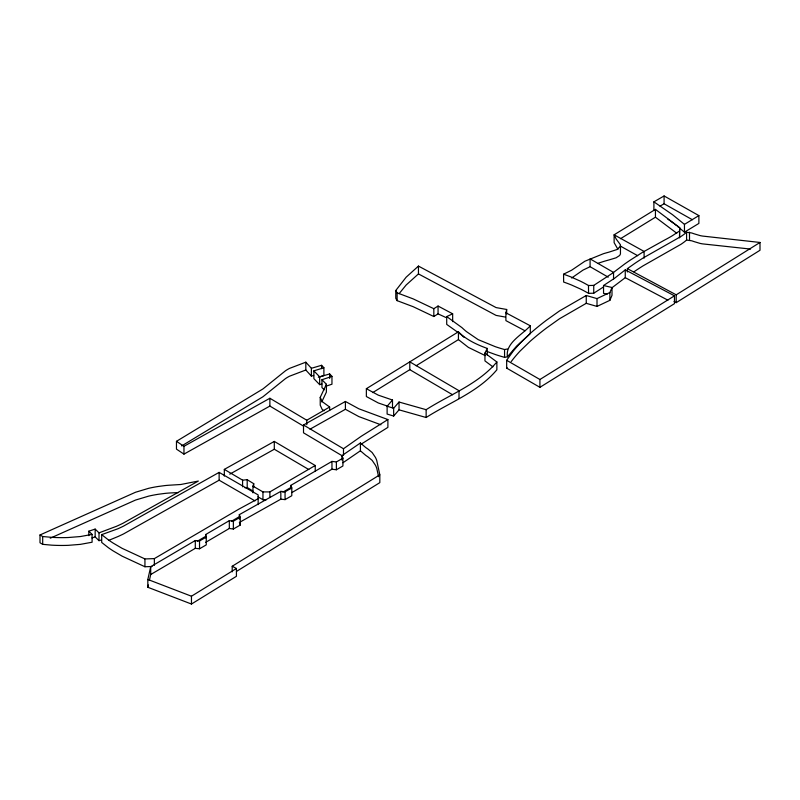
<?xml version="1.0" encoding="UTF-8"?>
<svg xmlns="http://www.w3.org/2000/svg" width="800" height="800" viewBox="0 0 800 800"><rect width="100%" height="100%" fill="white"/><g stroke="black" fill="none" stroke-linecap="round" stroke-linejoin="round"><path stroke-width="1.2" d="M603.35 287.06L593.74 293.22L588.55 293.33L584.3 290.99A165.36 95.47 0 0 0 580.47 289.02L571.41 284.96A157.55 90.96 0 0 0 567.19 283.32L563.65 282.04L563.57 274.19L571.64 270.2L584.87 261.24L603.4 253.72A114.6 66.16 0 0 1 608.96 252.14L617.1 249.5L620.45 246.18L620.17 244.42L616.21 239.09L614.12 234.8L655.44 209.39L679.66 227.59L679.53 237.7L679.66 227.59M232.2 571.85L232.2 566.26L236.43 568.48L236.43 576.3L191.46 604.04L147.83 587.28L147.83 579.47L150.71 566.71L195.3 540.52L199.53 540.96L206.26 537.08L205.68 534.52L229.32 520.65L233.36 521.21L240.28 517.21L239.32 514.66L280.83 491.36L285.06 491.8L291.79 487.92L290.83 485.37L331.96 461.4L336.38 461.95L342.92 458.18L341.95 455.63L360.41 442.98L365.72 447.53A127.84 73.81 0 0 0 367.78 448.92L372.15 452.54L375.46 457.45A61.7 35.62 0 0 1 376.75 460.5L379.82 474.82L379.82 482.64L236.45 571.45M147.83 587.28L148.35 584.96M149.4 580.32L150.71 574.52L150.71 566.71M525.01 330.79L505.9 320.63L505.9 312.81L506.67 309.48L496.1 307.59L418.45 266.09L406.15 277.19L395.77 290.51L395.77 298.32L397.12 300.65L413.18 306.7L433.83 316.52L438.06 313.86L445.94 317.52M252.96 492.84L252.96 486.14L253.73 483.7L247.2 479.71L242.58 480.15L224.32 469.39L274.3 441.42L315.24 465.5L315.24 471.09M511.2 361.6L512.58 359.8A246.03 142.05 0 0 1 519.97 351.17L530.32 341.16A414.9 239.54 0 0 1 546.48 328.02L559.53 318.74L586.25 303.32L597.01 306.42L609.89 300.32L609.89 292.5L612 287.51L603.55 285.51L603.55 293.33L607.17 294.18M609.89 300.32L612 295.32L612 287.51M324.03 410.76L322.16 409.4L320.23 405.18L320.23 397.37L326.39 384.27L321.96 379.72L331.96 376.4L331.96 384.21L326.41 386.06M321.77 401.91L326.39 392.09L326.39 384.27M492.9 366.83L484.95 360.91L484.95 353.09L487.26 348.43L487.26 355.13M603.55 285.51L614.69 278.19L625.26 269.87L674.47 295.83L674.47 303.65L539.92 387.32L506.67 368.12L506.67 360.3L512.58 351.98A246.03 142.05 0 0 1 519.97 343.36L530.32 333.34A414.9 239.54 0 0 1 546.48 320.2L559.53 310.92L586.25 295.5L597.01 298.61L609.89 292.5M506.67 368.12L507.04 367.53M399.08 293.7L406.15 285.01L418.45 273.91L418.45 266.09M486.72 351.36L495.29 354.5A148.64 85.82 0 0 0 500.54 356.18L504.56 357.36L507.44 356.8C505.11 343.1 522.32 334.68 530.31 325.79L505.9 312.81M507.44 356.8L516.57 346.16L530.31 333.61L530.31 325.79M484.95 353.09L496.87 361.97C478.21 384.2 450 394.4 426.14 409.69L399.04 402.03L399.04 409.84L393.66 416.06L387.12 414.06L387.12 406.25L392.5 400.03L378.28 395.15L366.36 388.71L366.36 396.53L378.28 402.96L388.13 406.34M393.66 416.06L393.66 408.24L399.04 402.03M674.03 301.49L676.2 302.65L760 250.27L760 242.46L702.84 236.1A20.83 12.02 0 0 1 700.03 235.58L694.14 233.81A119.98 69.27 0 0 1 691.79 232.99L686.58 232.25L685.06 233.51A77.62 44.81 0 0 1 680.94 236.5L643.14 257.99A315.05 181.89 0 0 0 635.23 263.12L627.38 268.64L627.38 271.99M750.53 249.07L702.84 243.91A20.83 12.02 0 0 1 700.03 243.39L694.14 241.62A119.98 69.27 0 0 1 691.79 240.81L686.58 240.06L685.06 241.33A77.62 44.81 0 0 1 680.94 244.32L643.14 265.81A315.05 181.89 0 0 0 635.23 270.93L633.93 271.81M625.26 269.87L625.26 277.68L611.65 288M679.47 231.03L672.28 235.77A148.56 85.77 0 0 1 664.47 240.12L642.5 252.35L630.2 260.17A389.03 224.61 0 0 0 624.78 263.91L612.62 273.11L593.74 285.4L588.55 285.51L584.3 283.17A165.36 95.47 0 0 0 580.47 281.2L571.41 277.14A157.55 90.96 0 0 0 567.19 275.51L563.65 274.22M343.49 455.45L343.49 448.75L361.17 436.32L387.89 419.56L387.89 427.38L361.17 444.13M342.98 462.74L360.41 450.79L360.41 442.98M571.64 278.01L583.03 270.09L590.09 266.7L608.21 277.16M433.83 316.52L433.83 308.7L438.06 306.04L452.66 313.81L452.66 321.62M676.2 302.65L676.2 294.83L760 242.46M539.92 387.32L539.92 379.5L674.47 295.83M232.2 566.26L379.82 474.82M366.36 388.71L458.43 331.79C466.24 339.78 476.84 344.61 487.21 348.42M372.72 392.6L409.8 369.67L409.8 361.86L459.01 390.71L459.01 398.53M416.14 365.75L458.43 339.6L458.43 331.79M303.62 426.16L269.88 406.07L183.96 454.12L176.47 449.13L176.47 441.31L262.96 388.93L285.47 370.79A43.34 25.02 0 0 1 289.57 368.37L305.82 362.19L311.39 368.29L311.39 376.11L313.66 375.44M181.65 445.93L262.96 396.75L285.47 378.61A43.34 25.02 0 0 1 289.57 376.19L305.82 370.01L311.39 376.11M620.47 238.71L655.44 217.2L655.44 209.39M147.83 579.47L191.46 596.22L236.43 568.48M698.88 215.6L698.88 223.42L684.46 232.18L684.46 224.37L698.88 215.6L664.09 195.96L653.9 201.84L653.9 209.66L654.92 210.35M152.01 566.5L144.94 566.75L144.94 558.94L154.36 558.61L238.74 509.22L258.15 498.68M197.28 541.26L205.67 536.35M150.71 574.52L195.3 548.33L199.53 548.78L206.26 544.89L206.26 537.08M205.68 542.34L229.32 528.47L233.36 529.03L240.28 525.03L240.28 517.21M252.96 486.14L262.96 491.91L269.88 491.91L315.24 465.5M231.64 521.17L238.74 517.04M282.84 492.18L291.48 487.15M291.88 492.57L331.96 469.21L336.38 469.77L342.92 465.99L342.92 458.18M660.01 206.13L664.09 203.78L692.36 219.73M306.78 424.69L306.78 420.23L329.65 407.02L322.16 401.58L320.23 397.37M399.04 409.84L426.14 417.5C450 402.22 478.21 392.02 496.87 369.79L496.87 361.97M239.32 522.48L280.83 499.17L285.06 499.62L291.79 495.73L291.79 487.92M258.15 504.61L258.15 494.91L219.13 472.38L123.48 526.15A191.93 110.81 0 0 1 118.04 528.71L101.7 534.64L101.7 542.45L108.29 547.64A184.95 106.78 0 0 0 113.26 550.97L122.14 556.17L144.94 566.75M254.99 500.9L219.13 480.2L123.48 533.97A191.93 110.81 0 0 1 118.04 536.52L108.66 540.4M342.44 455.94L303.51 432.82L303.51 425L345.41 401.47L358.87 408.8L387.89 419.56M309.96 429.2L345.41 409.29L358.87 416.61L380.93 424.79M183.96 454.12L183.96 446.31L269.88 398.26L306.78 420.23M229.76 474.16L274.3 449.24L308.77 469.52M461.2 334.72L446.71 324.4L446.71 316.58L452.66 313.81M88.82 531.2L92.09 534.41L92.09 542.23L80.34 544.37L68.25 545.34A99.67 57.54 0 0 1 51.71 545.16L42.69 544.34L40 542.78L40 534.97L135.53 492.25L148.66 488.31A86.44 49.91 0 0 1 158.21 486.48L165.17 485.56A64.42 37.19 0 0 1 170.46 485.14L180.86 484.49L198.34 481.05L122.87 523.33A192.08 110.9 0 0 1 116.57 526.27L99.01 532.86L95.16 529.09L88.82 531.2L88.82 535.66M50.23 538.21L135.53 500.06L148.66 496.13A86.44 49.91 0 0 1 158.21 494.29L165.17 493.38A64.42 37.19 0 0 1 170.46 492.95L178.37 492.58M598.23 263.23L603.4 261.54A114.6 66.16 0 0 1 608.96 259.95L616.09 257.8L619.63 255.51L620.45 254L620.47 245.33M91.99 537.96L95.16 536.9L99.01 540.68L101.23 540.03M321.88 384.01L319.66 384.66L313.89 378.66L313.89 370.85L323.89 367.74L323.89 375.56L318.33 377.28M311.39 368.29L321.58 365.3L323.89 367.74M313.89 370.85L319.66 376.84L329.65 373.95L331.96 376.4M92.09 534.41L80.34 536.55L68.25 537.52A99.67 57.54 0 0 1 51.71 537.34L42.69 536.52L40 534.97M446.71 316.58L461.97 327.64A131.33 75.82 0 0 0 466.41 331.58L478.23 339.66L495.29 346.68A148.64 85.82 0 0 0 500.54 348.37L504.56 349.54L507.44 348.99M244.89 487.74L247.2 487.52L252.8 490.95M257.96 496.84L262.96 499.73L266.42 499.73M505.5 317.09L496.1 315.41L418.45 273.91M395.77 290.51L397.12 292.84L413.18 298.89L433.83 308.7M397.12 300.65L397.12 292.84M387.12 406.25L393.66 408.24M485.29 355.63L468.4 347.4L458.43 339.6M689.46 232.14L689.54 239.98M144.8 558.87L122.14 548.35L113.26 543.15A184.95 106.78 0 0 1 108.29 539.82L101.7 534.64M625.26 277.68L667.91 300.19M627.38 268.64L676.2 294.83M620.54 246.18L637.67 255.69M588.49 285.48L588.55 293.33M506.67 360.3L539.92 379.5M409.8 369.67L452.59 394.76M303.51 425L343.49 448.75M176.47 441.31L183.96 446.31M653.9 201.84L672.51 214.68L684.46 224.37M667.88 219.24L669.11 220.08M670.24 220.87L673.69 223.39M655.44 217.2L676.75 233.22M674.9 224.32L676.09 225.26M677.27 226.2L678.42 227.13M679.51 228.02L684.46 232.18M324.17 389.81L321.96 387.54L321.96 379.72M617.94 249.37L614.13 242.65L614.12 234.8L644.1 251.44L644.1 258.14M360.41 450.79L365.72 455.35A127.84 73.81 0 0 0 367.78 456.74L372.15 460.36L375.46 465.26A61.7 35.62 0 0 1 376.75 468.31L378.6 476.69M239.64 523.33L240.28 525.03M686.58 232.25L686.58 240.06M664.09 195.96L664.09 203.78M613.54 279.12L613.54 272.42L590.09 258.88L590.09 266.7M597.01 298.61L597.01 306.42M593.74 285.4L593.74 293.22M586.25 295.5L586.25 303.32M506.67 309.48L506.67 313.95M504.56 349.54L504.56 357.36M438.06 306.04L438.06 313.86M426.14 409.69L426.14 417.5M392.5 400.03L392.5 407.85M345.41 401.47L345.41 409.29M341.95 455.63L341.95 460.09M336.38 461.95L336.38 469.77M331.96 461.4L331.96 469.21M329.65 373.95L329.65 378.42M329.65 407.02L329.65 410.37M321.58 365.3L321.58 368.65M319.66 376.84L319.66 384.66M305.82 362.19L305.82 370.01M290.83 485.37L290.83 488.72M285.06 491.8L285.06 499.62M280.83 491.36L280.83 499.17M274.3 441.42L274.3 449.24M269.88 398.26L269.88 406.07M269.88 491.91L269.88 497.5M262.96 491.91L262.96 499.73M253.73 483.7L253.73 487.05M247.2 479.71L247.2 487.52M242.58 480.15L242.58 486.85M239.32 514.66L239.32 519.13M233.36 521.21L233.36 529.03M229.32 520.65L229.32 528.47M224.32 469.39L224.32 476.09M219.13 472.38L219.13 480.2M205.68 534.52L205.68 537.87M199.53 540.96L199.53 548.78M195.3 540.52L195.3 548.33M191.46 596.22L191.46 604.04M154.36 558.61L154.36 565.3M99.01 532.86L99.01 540.68M95.16 529.09L95.16 536.9M42.69 536.52L42.69 544.34M463.93 337.26A131.33 75.82 0 0 1 461.97 335.45"/></g></svg>
